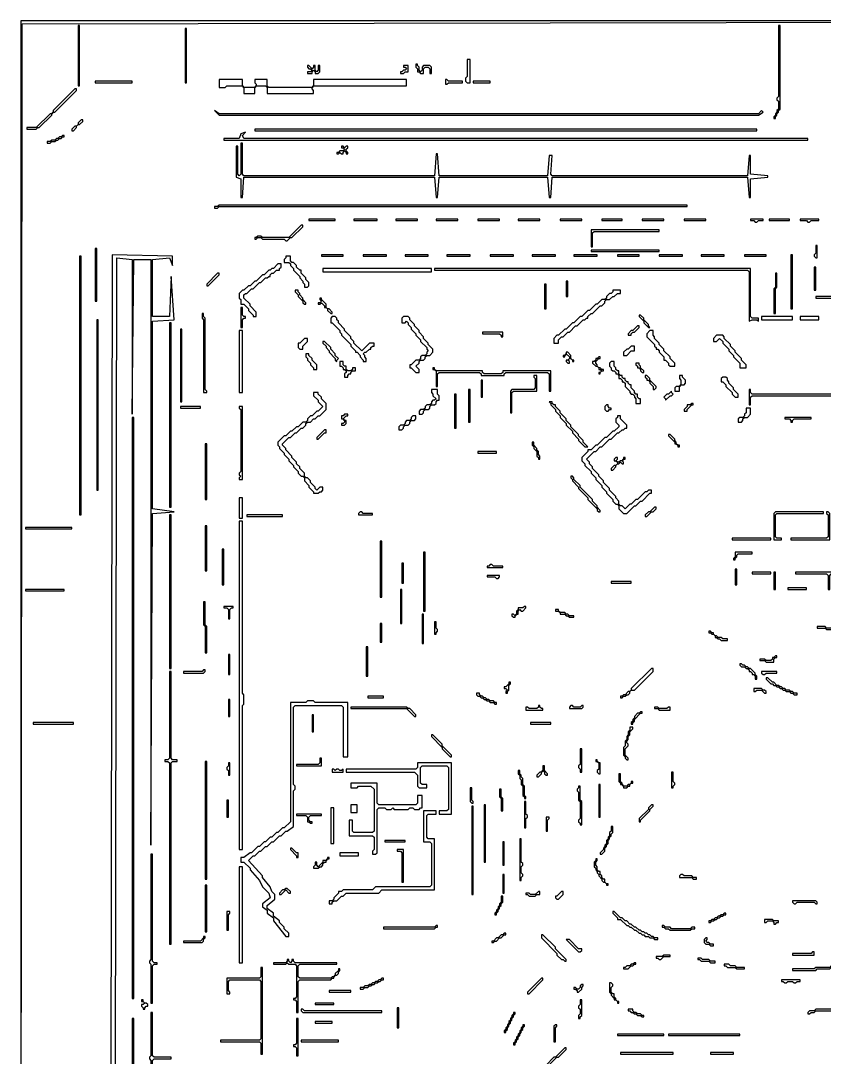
# Model space of a CAD drawing. Header units: metres. Extents: x 0 to 1023, y 1 to 1024.
# Drawn here: x 0 to 518, y 355 to 1024 of the extents above; entities that cross this region are included whole.
import ezdxf

# ---------------------------------------------------------------- set-up
doc = ezdxf.new("R2010")
doc.units = ezdxf.units.M
doc.layers.add('A-DETAIL', color=2, linetype='Continuous')
doc.layers.add('A-WALL', color=1, linetype='Continuous')

msp = doc.modelspace()

# ---------------------------------------------------------------- linework, layer by layer
at = {"layer": 'A-DETAIL'}
for points in [[(37, 1021), (37, 982), (38, 982), (38, 1021), (37, 1021)], [(106, 1019), (106, 984), (107, 984), (107, 1019), (106, 1019)], [(490, 1021), (489, 1021), (489, 975), (488, 974), (488, 973), (489, 972), (489, 967), (488, 966), (488, 965), (487, 964), (487, 963), (486, 962), (486, 961), (487, 961), (487, 962), (488, 963), (488, 964), (489, 965), (489, 966), (490, 967), (490, 1021)], [(185, 995), (185, 994), (186, 993), (187, 993), (188, 992), (187, 991), (185, 991), (185, 990), (188, 990), (188, 991), (189, 992), (190, 991), (190, 990), (192, 990), (193, 991), (193, 995), (192, 995), (192, 992), (191, 991), (190, 992), (190, 995), (189, 995), (189, 994), (188, 993), (186, 995), (185, 995)], [(250, 995), (247, 995), (247, 994), (248, 994), (249, 993), (248, 992), (247, 992), (246, 991), (245, 991), (245, 990), (247, 990), (248, 991), (250, 991), (250, 995)], [(255, 996), (255, 994), (256, 993), (256, 991), (257, 991), (258, 990), (260, 990), (260, 993), (261, 994), (263, 994), (264, 993), (264, 990), (265, 990), (265, 994), (264, 995), (260, 995), (259, 994), (259, 992), (258, 991), (257, 992), (257, 994), (256, 995), (256, 996), (255, 996)], [(48, 985), (48, 984), (72, 984), (72, 985), (48, 985)], [(274, 986), (274, 983), (275, 983), (276, 984), (285, 984), (285, 985), (276, 985), (275, 986), (274, 986)], [(292, 985), (292, 984), (303, 984), (303, 985), (292, 985)], [(36, 980), (35, 980), (21, 966), (21, 965), (20, 964), (19, 964), (10, 955), (4, 955), (4, 954), (10, 954), (11, 955), (12, 955), (20, 963), (20, 964), (21, 965), (22, 965), (36, 979), (36, 980)], [(125, 966), (128, 963), (476, 963), (479, 965), (478, 966), (476, 964), (128, 964), (125, 966)], [(40, 960), (39, 960), (37, 958), (37, 957), (36, 956), (35, 956), (33, 954), (33, 953), (34, 953), (36, 955), (36, 956), (37, 957), (38, 957), (40, 959), (40, 960)], [(28, 950), (27, 950), (26, 949), (25, 949), (24, 948), (23, 948), (22, 947), (20, 947), (19, 946), (17, 946), (17, 945), (19, 945), (20, 946), (22, 946), (23, 947), (24, 947), (25, 948), (26, 948), (27, 949), (28, 949), (28, 950)], [(131, 948), (131, 947), (508, 947), (508, 948), (144, 948), (143, 950), (145, 952), (142, 951), (141, 948), (131, 948)], [(151, 954), (151, 953), (475, 953), (475, 954), (151, 954)], [(139, 943), (139, 923), (142, 922), (142, 910), (143, 910), (144, 923), (267, 923), (268, 910), (269, 910), (270, 923), (340, 923), (341, 910), (342, 910), (343, 923), (469, 923), (470, 910), (471, 910), (471, 922), (482, 923), (482, 924), (471, 925), (471, 937), (470, 937), (469, 924), (343, 924), (342, 925), (343, 937), (341, 937), (340, 924), (270, 924), (269, 938), (268, 938), (267, 924), (144, 924), (143, 925), (143, 945), (142, 945), (142, 925), (141, 924), (140, 925), (140, 943), (139, 943)], [(204, 939), (204, 938), (205, 938), (206, 939), (207, 938), (208, 938), (208, 939), (209, 940), (210, 939), (210, 938), (211, 938), (211, 939), (210, 940), (210, 941), (211, 942), (211, 943), (210, 943), (209, 942), (208, 943), (207, 943), (207, 942), (208, 942), (209, 941), (208, 940), (206, 940), (205, 939), (204, 939)], [(125, 903), (127, 903), (128, 904), (430, 904), (430, 905), (128, 905), (127, 904), (125, 904), (125, 903)], [(182, 892), (181, 892), (173, 884), (156, 884), (155, 885), (153, 885), (152, 884), (151, 884), (151, 883), (152, 883), (153, 884), (155, 884), (156, 883), (170, 883), (171, 882), (172, 882), (174, 884), (175, 884), (182, 891), (182, 892)], [(186, 896), (186, 895), (203, 895), (203, 896), (186, 896)], [(215, 896), (215, 895), (230, 895), (230, 896), (215, 896)], [(242, 896), (242, 895), (256, 895), (256, 896), (242, 896)], [(268, 896), (268, 895), (282, 895), (282, 896), (268, 896)], [(295, 896), (295, 895), (309, 895), (309, 896), (295, 896)], [(321, 896), (321, 895), (335, 895), (335, 896), (321, 896)], [(348, 896), (348, 895), (362, 895), (362, 896), (348, 896)], [(375, 896), (375, 895), (388, 895), (388, 896), (375, 896)], [(401, 896), (401, 895), (415, 895), (415, 896), (401, 896)], [(428, 896), (428, 895), (442, 895), (442, 896), (428, 896)], [(471, 896), (471, 895), (473, 895), (474, 894), (475, 894), (476, 895), (479, 895), (479, 896), (471, 896)], [(483, 896), (483, 895), (496, 895), (496, 896), (483, 896)], [(503, 896), (503, 895), (507, 895), (508, 894), (509, 894), (510, 895), (515, 895), (515, 896), (503, 896)], [(368, 878), (369, 878), (369, 887), (370, 888), (412, 888), (412, 889), (368, 889), (368, 878)], [(48, 877), (48, 843), (49, 843), (49, 877), (48, 877)], [(513, 879), (513, 874), (512, 873), (512, 872), (513, 871), (514, 871), (514, 879), (513, 879)], [(38, 872), (38, 705), (39, 705), (39, 872), (38, 872)], [(59, 873), (58, 207), (64, 207), (61, 209), (62, 871), (72, 870), (72, 770), (73, 870), (84, 870), (84, 492), (85, 706), (99, 707), (85, 709), (85, 830), (99, 831), (97, 859), (96, 833), (85, 833), (85, 870), (96, 871), (98, 866), (98, 872), (59, 873)], [(194, 873), (194, 872), (208, 872), (208, 873), (194, 873)], [(221, 873), (221, 872), (236, 872), (236, 873), (221, 873)], [(248, 873), (248, 872), (263, 872), (263, 873), (248, 873)], [(275, 873), (275, 872), (290, 872), (290, 873), (275, 873)], [(303, 873), (303, 872), (318, 872), (318, 873), (303, 873)], [(330, 873), (330, 872), (345, 872), (345, 873), (330, 873)], [(357, 873), (357, 872), (372, 872), (372, 873), (357, 873)], [(368, 876), (368, 875), (412, 875), (412, 876), (368, 876)], [(385, 873), (385, 872), (399, 872), (399, 873), (385, 873)], [(412, 873), (412, 872), (427, 872), (427, 873), (412, 873)], [(439, 873), (439, 872), (454, 872), (454, 873), (439, 873)], [(467, 873), (467, 872), (481, 872), (481, 873), (467, 873)], [(497, 873), (497, 838), (498, 838), (498, 873), (497, 873)], [(529, 875), (528, 875), (528, 874), (527, 873), (527, 847), (526, 846), (513, 846), (513, 845), (526, 845), (527, 844), (527, 839), (528, 839), (528, 871), (529, 872), (529, 875)], [(267, 864), (267, 863), (469, 863), (470, 862), (470, 830), (472, 831), (475, 831), (476, 830), (476, 832), (472, 832), (471, 833), (471, 864), (267, 864)], [(512, 865), (512, 850), (513, 850), (513, 865), (512, 865)], [(128, 861), (127, 861), (120, 854), (120, 853), (121, 853), (128, 860), (128, 861)], [(488, 861), (487, 861), (487, 852), (486, 851), (486, 835), (487, 835), (487, 851), (488, 852), (488, 861)], [(177, 850), (177, 849), (179, 847), (179, 846), (182, 843), (182, 842), (183, 841), (184, 841), (184, 842), (182, 844), (182, 845), (180, 847), (180, 848), (179, 849), (179, 850), (177, 850)], [(338, 854), (338, 838), (339, 838), (339, 854), (338, 854)], [(352, 856), (352, 846), (353, 846), (353, 856), (352, 856)], [(193, 845), (193, 844), (194, 843), (193, 842), (192, 842), (192, 841), (193, 841), (194, 842), (196, 840), (196, 839), (197, 839), (198, 838), (198, 837), (200, 835), (201, 835), (201, 836), (199, 838), (198, 838), (197, 839), (197, 841), (194, 844), (194, 845), (193, 845)], [(142, 839), (142, 826), (143, 826), (143, 831), (144, 832), (145, 832), (145, 833), (144, 833), (143, 834), (143, 839), (142, 839)], [(49, 831), (49, 721), (50, 721), (50, 831), (49, 831)], [(117, 835), (117, 832), (118, 831), (118, 784), (120, 784), (120, 785), (119, 786), (119, 832), (118, 833), (118, 835), (117, 835)], [(399, 834), (399, 833), (402, 830), (402, 829), (405, 826), (406, 826), (405, 827), (405, 828), (402, 831), (402, 832), (400, 834), (399, 834)], [(96, 829), (96, 710), (97, 710), (97, 829), (96, 829)], [(103, 825), (103, 778), (104, 778), (104, 825), (103, 825)], [(298, 823), (298, 822), (309, 822), (310, 821), (310, 820), (311, 820), (311, 823), (298, 823)], [(399, 827), (398, 827), (395, 824), (394, 824), (392, 822), (392, 821), (394, 821), (394, 822), (395, 823), (396, 823), (399, 826), (399, 827)], [(195, 817), (195, 816), (197, 814), (197, 813), (199, 811), (199, 810), (203, 806), (203, 805), (204, 804), (204, 805), (205, 806), (203, 808), (203, 809), (200, 812), (200, 813), (196, 817), (195, 817)], [(350, 808), (350, 807), (351, 807), (351, 808), (352, 809), (354, 807), (354, 806), (353, 805), (352, 805), (352, 804), (353, 803), (354, 803), (354, 804), (353, 805), (354, 806), (355, 806), (356, 805), (356, 804), (357, 804), (357, 805), (356, 805), (355, 806), (355, 808), (353, 810), (352, 810), (352, 809), (351, 808), (350, 808)], [(373, 807), (372, 806), (371, 806), (371, 805), (370, 804), (369, 804), (369, 803), (371, 801), (372, 801), (373, 800), (373, 799), (374, 799), (375, 798), (374, 797), (373, 797), (373, 796), (374, 796), (374, 797), (375, 798), (376, 798), (376, 799), (375, 799), (374, 800), (373, 800), (372, 801), (372, 802), (371, 803), (371, 804), (373, 806), (374, 806), (374, 807), (373, 807)], [(397, 803), (397, 802), (398, 801), (398, 800), (399, 800), (400, 799), (400, 798), (401, 797), (402, 797), (402, 798), (400, 800), (400, 801), (399, 802), (399, 803), (397, 803)], [(266, 800), (266, 799), (267, 799), (268, 798), (268, 788), (269, 788), (269, 796), (270, 797), (296, 797), (297, 796), (297, 795), (312, 795), (312, 796), (313, 797), (340, 797), (341, 796), (341, 785), (342, 785), (342, 798), (311, 798), (311, 797), (310, 796), (299, 796), (298, 797), (298, 798), (268, 798), (267, 799), (267, 800), (266, 800)], [(297, 792), (297, 781), (298, 781), (298, 792), (297, 792)], [(333, 795), (331, 795), (331, 794), (332, 793), (332, 787), (331, 786), (317, 786), (316, 785), (316, 771), (317, 771), (317, 784), (318, 785), (333, 785), (333, 795)], [(403, 795), (403, 794), (404, 793), (404, 792), (405, 792), (406, 791), (406, 790), (408, 788), (408, 786), (409, 786), (410, 787), (410, 788), (406, 792), (406, 793), (404, 795), (403, 795)], [(280, 783), (280, 761), (281, 761), (281, 783), (280, 783)], [(289, 786), (289, 765), (290, 765), (290, 786), (289, 786)], [(420, 785), (418, 783), (417, 783), (415, 781), (416, 780), (416, 779), (419, 782), (420, 782), (421, 783), (420, 784), (420, 785)], [(470, 786), (470, 776), (471, 776), (471, 781), (472, 782), (554, 782), (555, 781), (555, 774), (556, 774), (556, 783), (472, 783), (471, 784), (471, 786), (470, 786)], [(341, 778), (342, 777), (342, 776), (345, 773), (345, 772), (348, 769), (348, 768), (352, 764), (352, 763), (356, 759), (356, 758), (360, 754), (360, 753), (364, 749), (366, 749), (363, 752), (363, 753), (360, 756), (360, 757), (355, 762), (355, 763), (352, 766), (352, 767), (348, 771), (348, 772), (345, 775), (345, 776), (344, 776), (343, 777), (343, 778), (341, 778)], [(434, 777), (433, 777), (432, 776), (430, 776), (430, 775), (428, 773), (428, 772), (430, 772), (430, 773), (433, 776), (434, 776), (434, 777)], [(103, 775), (103, 774), (116, 774), (116, 775), (103, 775)], [(141, 775), (141, 774), (142, 773), (142, 733), (141, 732), (141, 731), (142, 730), (141, 729), (141, 728), (143, 728), (143, 775), (141, 775)], [(211, 770), (209, 770), (208, 769), (207, 769), (207, 767), (208, 767), (209, 766), (209, 765), (208, 764), (207, 764), (207, 763), (209, 763), (210, 764), (210, 766), (209, 766), (208, 767), (210, 769), (211, 769), (211, 770)], [(377, 775), (377, 773), (378, 772), (379, 772), (380, 773), (381, 773), (381, 774), (380, 774), (379, 775), (379, 776), (378, 776), (377, 775)], [(72, 768), (72, 393), (73, 393), (73, 768), (72, 768)], [(493, 768), (493, 767), (496, 767), (497, 766), (497, 765), (498, 765), (498, 766), (499, 767), (510, 767), (510, 768), (493, 768)], [(197, 760), (196, 760), (191, 755), (191, 754), (192, 754), (196, 758), (197, 758), (197, 760)], [(418, 757), (418, 756), (422, 752), (422, 751), (423, 751), (424, 750), (424, 749), (425, 749), (425, 750), (424, 750), (423, 751), (423, 752), (422, 753), (422, 754), (419, 757), (418, 757)], [(119, 751), (119, 715), (120, 715), (120, 751), (119, 751)], [(330, 752), (330, 750), (331, 749), (331, 748), (333, 746), (333, 743), (334, 742), (334, 741), (335, 741), (335, 743), (334, 744), (334, 746), (333, 747), (333, 748), (331, 750), (331, 752), (330, 752)], [(295, 746), (295, 745), (307, 745), (307, 746), (295, 746)], [(390, 742), (389, 742), (389, 741), (388, 740), (387, 740), (386, 739), (385, 739), (384, 740), (385, 741), (385, 742), (384, 742), (383, 741), (383, 740), (384, 740), (385, 739), (385, 738), (384, 737), (383, 737), (381, 735), (381, 734), (382, 734), (384, 736), (384, 737), (385, 738), (386, 738), (387, 739), (388, 738), (389, 738), (389, 739), (388, 740), (389, 741), (390, 741), (390, 742)], [(355, 730), (355, 729), (356, 728), (356, 727), (360, 723), (360, 722), (366, 716), (366, 715), (372, 709), (372, 708), (373, 707), (374, 707), (374, 708), (372, 710), (372, 711), (369, 714), (369, 715), (361, 723), (361, 724), (357, 728), (357, 729), (356, 730), (355, 730)], [(410, 710), (409, 710), (406, 707), (405, 707), (403, 705), (403, 704), (404, 704), (407, 707), (408, 707), (410, 709), (410, 710)], [(96, 705), (96, 606), (97, 606), (97, 705), (96, 705)], [(146, 705), (146, 704), (169, 704), (169, 705), (146, 705)], [(218, 706), (218, 705), (227, 705), (227, 706), (221, 706), (220, 707), (219, 707), (218, 706)], [(486, 689), (491, 689), (491, 690), (488, 690), (487, 691), (487, 705), (488, 706), (518, 706), (518, 707), (487, 707), (486, 706), (486, 689)], [(522, 706), (521, 707), (520, 707), (520, 706), (521, 705), (521, 691), (520, 690), (497, 690), (497, 689), (522, 689), (522, 706)], [(3, 697), (3, 696), (33, 696), (33, 697), (3, 697)], [(119, 698), (119, 669), (120, 669), (120, 698), (119, 698)], [(459, 690), (459, 689), (484, 689), (484, 690), (459, 690)], [(130, 683), (130, 660), (131, 660), (131, 683), (130, 683)], [(232, 688), (232, 652), (233, 652), (233, 688), (232, 688)], [(260, 681), (260, 643), (261, 643), (261, 681), (260, 681)], [(460, 676), (461, 676), (461, 677), (462, 678), (462, 679), (463, 680), (472, 680), (472, 681), (461, 681), (461, 678), (460, 677), (460, 676)], [(246, 674), (246, 661), (247, 661), (247, 674), (246, 674)], [(301, 672), (301, 671), (311, 671), (311, 672), (305, 672), (304, 673), (303, 673), (302, 672), (301, 672)], [(461, 670), (461, 660), (462, 660), (462, 670), (461, 670)], [(301, 666), (301, 665), (306, 665), (307, 664), (308, 664), (309, 665), (309, 666), (301, 666)], [(472, 668), (472, 667), (484, 667), (484, 668), (472, 668)], [(486, 668), (486, 657), (487, 657), (487, 668), (486, 668)], [(500, 668), (500, 667), (520, 667), (521, 666), (521, 657), (522, 657), (522, 666), (523, 667), (535, 667), (536, 666), (536, 657), (537, 657), (537, 668), (500, 668)], [(3, 657), (3, 656), (28, 656), (28, 657), (3, 657)], [(245, 657), (245, 635), (246, 635), (246, 657), (245, 657)], [(381, 662), (381, 661), (394, 661), (394, 662), (381, 662)], [(495, 658), (495, 657), (507, 657), (507, 658), (495, 658)], [(118, 649), (118, 634), (119, 633), (119, 616), (120, 616), (120, 633), (119, 634), (119, 649), (118, 649)], [(131, 646), (131, 645), (133, 645), (134, 644), (134, 638), (135, 638), (135, 644), (136, 645), (137, 645), (137, 646), (131, 646)], [(326, 646), (325, 646), (324, 645), (321, 645), (321, 644), (320, 643), (320, 641), (319, 640), (318, 641), (317, 641), (317, 640), (318, 639), (319, 639), (319, 640), (320, 641), (321, 641), (321, 643), (322, 644), (323, 643), (324, 643), (326, 645), (326, 646)], [(345, 644), (345, 643), (347, 643), (348, 642), (348, 641), (351, 641), (352, 640), (353, 640), (354, 639), (357, 639), (357, 640), (354, 640), (353, 641), (352, 641), (351, 642), (348, 642), (347, 643), (347, 644), (345, 644)], [(259, 641), (259, 622), (260, 622), (260, 641), (259, 641)], [(267, 636), (267, 628), (268, 628), (268, 629), (269, 630), (269, 631), (268, 632), (268, 636), (267, 636)], [(232, 635), (232, 623), (233, 623), (233, 635), (232, 635)], [(444, 630), (444, 629), (445, 629), (446, 628), (447, 628), (448, 627), (448, 626), (449, 626), (450, 625), (451, 625), (452, 624), (456, 624), (456, 625), (453, 625), (452, 626), (450, 626), (449, 627), (448, 627), (447, 628), (447, 629), (446, 629), (445, 630), (444, 630)], [(514, 633), (514, 632), (519, 632), (520, 631), (525, 631), (525, 632), (520, 632), (519, 633), (514, 633)], [(223, 620), (223, 601), (224, 601), (224, 620), (223, 620)], [(134, 615), (134, 602), (135, 602), (135, 615), (134, 615)], [(464, 609), (464, 608), (465, 607), (467, 607), (468, 606), (469, 606), (470, 605), (470, 604), (471, 604), (472, 603), (472, 602), (473, 602), (474, 601), (474, 599), (475, 599), (475, 601), (474, 602), (474, 603), (471, 606), (470, 606), (469, 607), (468, 607), (467, 608), (466, 608), (465, 609), (464, 609)], [(488, 614), (487, 614), (486, 613), (485, 613), (485, 612), (484, 611), (481, 611), (480, 612), (477, 612), (477, 611), (480, 611), (481, 610), (486, 610), (486, 612), (487, 613), (488, 613), (488, 614)], [(96, 604), (96, 548), (95, 547), (93, 547), (93, 546), (95, 546), (96, 545), (96, 428), (97, 428), (97, 545), (98, 546), (101, 546), (101, 547), (98, 547), (97, 548), (97, 604), (96, 604)], [(119, 605), (118, 605), (117, 604), (105, 604), (105, 603), (118, 603), (119, 604), (119, 605)], [(408, 606), (407, 606), (394, 593), (394, 592), (393, 591), (392, 591), (390, 589), (389, 589), (388, 588), (387, 588), (387, 587), (388, 587), (389, 588), (390, 588), (391, 589), (392, 589), (393, 590), (393, 591), (394, 592), (396, 592), (408, 604), (408, 606)], [(478, 604), (478, 603), (479, 602), (480, 602), (481, 603), (488, 603), (488, 604), (478, 604)], [(316, 597), (315, 597), (315, 596), (313, 594), (312, 594), (312, 593), (313, 593), (314, 592), (313, 591), (313, 590), (314, 590), (314, 591), (315, 592), (315, 595), (316, 596), (316, 597)], [(481, 600), (481, 599), (484, 596), (485, 596), (486, 595), (487, 595), (488, 594), (489, 594), (490, 593), (491, 593), (492, 592), (493, 592), (494, 591), (496, 591), (497, 590), (498, 590), (499, 589), (501, 589), (501, 590), (499, 590), (498, 591), (497, 591), (496, 592), (494, 592), (493, 593), (492, 593), (491, 594), (490, 594), (489, 595), (488, 595), (486, 597), (485, 597), (482, 600), (481, 600)], [(294, 590), (294, 589), (295, 588), (296, 588), (297, 587), (298, 587), (299, 586), (300, 586), (301, 585), (302, 585), (303, 584), (305, 584), (306, 583), (307, 583), (307, 584), (306, 584), (305, 585), (303, 585), (302, 586), (301, 586), (300, 587), (299, 587), (298, 588), (297, 588), (296, 589), (296, 590), (294, 590)], [(473, 593), (473, 591), (474, 591), (475, 592), (478, 592), (480, 590), (481, 590), (481, 591), (480, 592), (479, 592), (478, 593), (473, 593)], [(134, 586), (134, 575), (135, 575), (135, 586), (134, 586)], [(224, 588), (224, 587), (234, 587), (234, 588), (224, 588)], [(188, 576), (188, 565), (189, 565), (189, 576), (188, 576)], [(213, 581), (213, 580), (249, 580), (254, 575), (255, 575), (255, 576), (251, 580), (250, 580), (249, 581), (213, 581)], [(337, 580), (336, 580), (335, 581), (335, 582), (334, 582), (334, 581), (333, 580), (328, 580), (327, 581), (326, 581), (326, 579), (337, 579), (337, 580)], [(354, 580), (362, 580), (363, 581), (363, 582), (362, 582), (361, 581), (357, 581), (356, 582), (355, 582), (354, 581), (354, 580)], [(401, 578), (400, 578), (399, 577), (398, 577), (396, 575), (396, 574), (395, 573), (395, 572), (394, 571), (394, 570), (395, 570), (395, 571), (396, 572), (396, 573), (400, 577), (401, 577), (401, 578)], [(409, 581), (409, 580), (411, 580), (412, 579), (419, 579), (419, 581), (418, 581), (417, 580), (412, 580), (411, 581), (409, 581)], [(8, 571), (8, 570), (34, 570), (34, 571), (8, 571)], [(329, 571), (329, 570), (342, 570), (342, 571), (329, 571)], [(265, 563), (265, 562), (272, 555), (272, 554), (277, 549), (278, 549), (278, 550), (272, 556), (272, 557), (266, 563), (265, 563)], [(395, 568), (393, 568), (393, 566), (392, 565), (392, 563), (391, 562), (391, 560), (390, 559), (390, 556), (389, 555), (389, 550), (390, 549), (390, 548), (391, 547), (392, 547), (392, 548), (390, 550), (390, 554), (392, 556), (392, 557), (391, 558), (391, 559), (392, 560), (392, 562), (393, 563), (393, 565), (395, 567), (395, 568)], [(361, 554), (361, 544), (360, 543), (360, 542), (361, 541), (361, 539), (362, 539), (362, 554), (361, 554)], [(119, 546), (119, 470), (120, 470), (120, 546), (119, 546)], [(134, 545), (134, 543), (133, 542), (133, 541), (134, 540), (134, 537), (135, 537), (135, 545), (134, 545)], [(194, 548), (193, 548), (193, 545), (192, 544), (178, 544), (178, 543), (194, 543), (194, 548)], [(338, 543), (337, 543), (337, 540), (336, 539), (335, 539), (333, 537), (333, 536), (334, 536), (336, 538), (336, 539), (337, 540), (338, 539), (338, 538), (339, 537), (340, 537), (340, 538), (338, 540), (338, 543)], [(371, 547), (371, 546), (372, 546), (373, 545), (373, 541), (372, 540), (372, 539), (373, 538), (374, 538), (374, 545), (373, 545), (372, 546), (372, 547), (371, 547)], [(201, 541), (201, 539), (208, 539), (208, 541), (207, 540), (206, 540), (205, 541), (204, 541), (203, 540), (202, 541), (201, 541)], [(321, 540), (321, 538), (322, 537), (322, 535), (323, 534), (323, 531), (324, 530), (324, 524), (325, 523), (325, 522), (326, 522), (326, 523), (325, 524), (325, 530), (324, 531), (324, 535), (323, 536), (323, 537), (322, 538), (322, 540), (321, 540)], [(386, 538), (386, 533), (387, 532), (387, 531), (388, 531), (389, 530), (389, 529), (391, 529), (392, 530), (393, 530), (393, 531), (394, 532), (395, 532), (395, 533), (394, 533), (394, 532), (393, 531), (392, 531), (391, 530), (389, 530), (388, 531), (388, 532), (387, 533), (387, 538), (386, 538)], [(420, 539), (420, 529), (421, 529), (421, 530), (422, 531), (422, 532), (421, 533), (421, 539), (420, 539)], [(290, 529), (290, 520), (291, 519), (292, 519), (292, 520), (291, 521), (291, 529), (290, 529)], [(360, 530), (360, 529), (359, 528), (359, 527), (360, 526), (360, 521), (361, 520), (361, 509), (360, 508), (360, 507), (361, 506), (361, 505), (362, 505), (362, 520), (361, 521), (361, 530), (360, 530)], [(373, 531), (373, 510), (374, 510), (374, 531), (373, 531)], [(309, 528), (309, 523), (310, 522), (310, 514), (311, 514), (311, 522), (310, 523), (310, 528), (309, 528)], [(133, 521), (133, 510), (134, 510), (134, 521), (133, 521)], [(291, 517), (291, 460), (292, 460), (292, 517), (291, 517)], [(299, 518), (299, 481), (300, 481), (300, 518), (299, 518)], [(325, 520), (325, 503), (326, 503), (326, 509), (327, 510), (327, 511), (326, 512), (326, 520), (325, 520)], [(408, 518), (407, 518), (405, 516), (405, 515), (399, 509), (399, 507), (400, 507), (400, 508), (406, 514), (406, 515), (408, 517), (408, 518)], [(178, 512), (178, 511), (184, 511), (185, 510), (185, 507), (186, 507), (187, 506), (188, 506), (188, 507), (187, 507), (186, 508), (186, 510), (187, 511), (194, 511), (194, 512), (178, 512)], [(341, 510), (339, 510), (339, 501), (340, 501), (340, 508), (341, 509), (341, 510)], [(382, 504), (381, 504), (381, 501), (380, 500), (380, 498), (379, 497), (379, 496), (378, 495), (378, 493), (377, 492), (377, 491), (376, 490), (376, 489), (374, 487), (374, 486), (375, 486), (377, 488), (377, 490), (378, 491), (378, 492), (379, 493), (379, 495), (380, 496), (380, 497), (381, 498), (381, 499), (382, 500), (382, 504)], [(322, 496), (322, 469), (323, 469), (323, 471), (324, 472), (324, 473), (323, 474), (323, 478), (324, 479), (324, 480), (323, 481), (323, 496), (322, 496)], [(174, 490), (174, 489), (178, 485), (178, 484), (179, 484), (179, 487), (178, 487), (175, 490), (174, 490)], [(235, 495), (235, 494), (248, 494), (248, 495), (235, 495)], [(243, 489), (243, 488), (245, 488), (246, 487), (246, 468), (247, 468), (247, 489), (243, 489)], [(311, 494), (311, 479), (312, 479), (312, 494), (311, 494)], [(84, 486), (84, 418), (83, 417), (83, 416), (84, 415), (84, 390), (85, 390), (85, 414), (86, 415), (88, 415), (88, 416), (86, 416), (85, 417), (85, 486), (84, 486)], [(199, 484), (198, 484), (198, 483), (197, 482), (195, 482), (195, 481), (192, 478), (191, 479), (191, 481), (190, 481), (190, 479), (189, 478), (189, 477), (192, 477), (193, 478), (194, 478), (195, 479), (195, 480), (196, 481), (197, 481), (197, 482), (198, 483), (199, 483), (199, 484)], [(371, 483), (371, 482), (370, 481), (370, 478), (371, 477), (371, 476), (372, 475), (372, 474), (373, 473), (373, 472), (375, 470), (375, 469), (376, 468), (377, 468), (378, 467), (378, 466), (379, 466), (379, 467), (378, 467), (377, 468), (377, 470), (376, 470), (375, 471), (375, 472), (374, 473), (374, 475), (373, 475), (372, 476), (372, 478), (371, 479), (371, 481), (372, 482), (372, 483), (371, 483)], [(311, 473), (311, 461), (312, 461), (312, 473), (311, 473)], [(425, 472), (425, 471), (433, 471), (434, 470), (436, 470), (436, 471), (434, 471), (433, 472), (428, 472), (427, 473), (426, 473), (425, 472)], [(119, 466), (119, 436), (120, 436), (120, 466), (119, 466)], [(174, 462), (172, 464), (171, 464), (170, 463), (169, 463), (167, 461), (167, 460), (168, 460), (171, 463), (173, 461), (174, 461), (174, 462)], [(335, 462), (334, 462), (332, 460), (329, 460), (328, 461), (326, 461), (326, 460), (327, 460), (328, 459), (332, 459), (333, 460), (335, 460), (335, 462)], [(350, 462), (349, 462), (346, 459), (345, 459), (345, 458), (346, 457), (347, 457), (350, 460), (350, 462)], [(311, 459), (310, 459), (310, 455), (309, 454), (309, 453), (308, 452), (308, 451), (307, 450), (307, 449), (306, 448), (306, 447), (307, 447), (307, 448), (308, 449), (308, 450), (309, 451), (309, 452), (310, 453), (310, 454), (311, 455), (311, 459)], [(498, 456), (498, 455), (499, 454), (500, 454), (501, 455), (512, 455), (513, 454), (514, 454), (514, 455), (513, 456), (498, 456)], [(135, 449), (133, 449), (133, 437), (134, 437), (134, 447), (135, 448), (135, 449)], [(382, 449), (382, 448), (385, 445), (385, 444), (387, 444), (391, 440), (392, 440), (393, 439), (394, 439), (396, 437), (397, 437), (399, 435), (400, 435), (401, 434), (402, 434), (403, 433), (405, 433), (406, 432), (408, 432), (409, 431), (411, 431), (411, 432), (409, 432), (408, 433), (407, 433), (406, 434), (405, 434), (404, 435), (403, 435), (402, 436), (401, 436), (400, 437), (399, 437), (397, 439), (396, 439), (394, 441), (393, 441), (391, 443), (390, 443), (388, 445), (387, 445), (383, 449), (382, 449)], [(455, 448), (454, 448), (453, 447), (452, 447), (451, 446), (450, 446), (449, 445), (448, 445), (447, 444), (446, 444), (445, 443), (444, 443), (444, 442), (445, 442), (446, 443), (447, 443), (448, 444), (449, 444), (450, 445), (451, 445), (452, 446), (453, 446), (454, 447), (455, 447), (455, 448)], [(480, 444), (480, 442), (481, 442), (482, 443), (485, 443), (486, 442), (486, 441), (487, 441), (488, 442), (489, 442), (489, 443), (486, 443), (485, 444), (480, 444)], [(269, 440), (268, 440), (267, 439), (234, 439), (234, 438), (267, 438), (268, 439), (269, 439), (269, 440)], [(313, 435), (312, 435), (311, 434), (310, 434), (308, 432), (307, 432), (305, 430), (304, 430), (304, 429), (305, 429), (306, 430), (307, 430), (309, 432), (310, 432), (312, 434), (313, 434), (313, 435)], [(414, 440), (414, 439), (415, 439), (416, 438), (418, 438), (419, 437), (432, 437), (433, 438), (435, 438), (435, 439), (433, 439), (432, 438), (420, 438), (419, 439), (416, 439), (415, 440), (414, 440)], [(119, 433), (118, 433), (118, 432), (116, 430), (105, 430), (105, 429), (117, 429), (118, 430), (118, 431), (119, 432), (119, 433)], [(336, 434), (336, 432), (346, 422), (346, 421), (349, 418), (350, 418), (351, 417), (352, 417), (352, 418), (345, 425), (345, 426), (337, 434), (336, 434)], [(352, 431), (360, 423), (361, 423), (362, 424), (362, 425), (360, 425), (354, 431), (352, 431)], [(441, 431), (441, 429), (442, 428), (444, 428), (445, 427), (447, 427), (447, 428), (445, 428), (444, 429), (443, 429), (442, 430), (443, 431), (443, 432), (442, 432), (441, 431)], [(512, 423), (511, 423), (510, 422), (498, 422), (498, 421), (512, 421), (512, 423)], [(204, 416), (177, 416), (176, 417), (176, 418), (175, 418), (175, 417), (174, 416), (173, 417), (173, 418), (172, 418), (172, 417), (171, 416), (163, 416), (163, 415), (171, 415), (172, 416), (173, 415), (177, 415), (178, 414), (178, 394), (177, 393), (176, 393), (176, 392), (177, 392), (178, 391), (178, 384), (179, 384), (179, 404), (180, 405), (200, 405), (201, 406), (202, 406), (202, 407), (203, 408), (204, 408), (205, 409), (205, 410), (206, 411), (206, 412), (205, 412), (205, 411), (203, 409), (203, 408), (202, 407), (201, 407), (200, 406), (180, 406), (179, 407), (179, 414), (180, 415), (204, 415), (204, 416)], [(397, 416), (396, 416), (395, 415), (394, 415), (393, 414), (391, 414), (390, 413), (389, 413), (389, 412), (392, 412), (394, 414), (395, 414), (396, 415), (397, 415), (397, 416)], [(419, 421), (415, 421), (414, 420), (410, 420), (410, 419), (411, 419), (412, 418), (413, 418), (415, 420), (419, 420), (419, 421)], [(437, 419), (437, 418), (438, 418), (439, 417), (444, 417), (445, 416), (448, 416), (448, 417), (445, 417), (444, 418), (440, 418), (439, 419), (437, 419)], [(454, 415), (454, 414), (455, 414), (456, 413), (461, 413), (462, 412), (467, 412), (467, 413), (462, 413), (461, 414), (458, 414), (457, 415), (454, 415)], [(533, 415), (531, 415), (530, 414), (523, 414), (522, 413), (513, 413), (512, 412), (498, 412), (498, 411), (513, 411), (514, 412), (522, 412), (523, 413), (530, 413), (531, 414), (533, 414), (533, 415)], [(155, 413), (155, 407), (154, 406), (133, 406), (133, 396), (135, 396), (135, 397), (134, 398), (134, 404), (135, 405), (154, 405), (155, 404), (155, 367), (154, 366), (129, 366), (129, 365), (154, 365), (155, 364), (155, 357), (156, 357), (156, 413), (155, 413)], [(234, 406), (233, 406), (232, 405), (231, 405), (230, 404), (229, 404), (228, 403), (227, 403), (226, 402), (225, 402), (224, 401), (222, 401), (221, 400), (219, 400), (219, 399), (221, 399), (222, 400), (224, 400), (225, 401), (226, 401), (227, 402), (228, 402), (229, 403), (230, 403), (231, 404), (232, 404), (233, 405), (234, 405), (234, 406)], [(337, 406), (336, 406), (327, 397), (327, 396), (328, 396), (337, 405), (337, 406)], [(363, 402), (362, 402), (361, 401), (361, 400), (360, 399), (359, 399), (358, 400), (357, 400), (357, 399), (358, 399), (359, 398), (359, 397), (360, 397), (362, 399), (362, 400), (363, 401), (363, 402)], [(380, 403), (380, 397), (381, 396), (381, 395), (383, 393), (383, 392), (384, 392), (385, 391), (385, 390), (386, 390), (386, 391), (385, 391), (384, 392), (384, 393), (383, 394), (383, 396), (382, 396), (381, 397), (381, 400), (382, 401), (382, 402), (381, 403), (380, 403)], [(491, 405), (491, 404), (492, 404), (493, 403), (494, 403), (495, 404), (498, 404), (499, 403), (500, 403), (501, 404), (503, 404), (503, 405), (491, 405)], [(199, 398), (199, 397), (213, 397), (213, 398), (199, 398)], [(78, 392), (78, 391), (79, 391), (80, 390), (79, 389), (78, 389), (78, 388), (79, 387), (79, 386), (80, 386), (80, 387), (81, 388), (82, 388), (82, 389), (81, 390), (80, 390), (79, 391), (79, 392), (78, 392)], [(190, 390), (190, 389), (202, 389), (202, 390), (190, 390)], [(362, 392), (361, 392), (361, 389), (360, 388), (360, 387), (361, 386), (361, 383), (360, 382), (360, 380), (361, 380), (361, 381), (362, 382), (362, 392)], [(84, 384), (84, 356), (83, 355), (83, 354), (84, 353), (84, 301), (85, 301), (85, 353), (86, 354), (97, 354), (97, 355), (86, 355), (85, 356), (85, 384), (84, 384)], [(181, 386), (181, 385), (182, 384), (233, 384), (233, 385), (183, 385), (182, 386), (181, 386)], [(243, 387), (243, 374), (244, 374), (244, 387), (243, 387)], [(319, 384), (318, 384), (318, 383), (317, 382), (317, 381), (316, 380), (316, 379), (315, 378), (315, 377), (314, 376), (314, 375), (313, 374), (313, 373), (312, 372), (312, 371), (313, 371), (313, 372), (314, 373), (314, 374), (315, 375), (315, 376), (316, 377), (316, 378), (317, 379), (317, 380), (318, 381), (318, 382), (319, 383), (319, 384)], [(392, 386), (392, 385), (393, 385), (394, 384), (395, 384), (396, 383), (397, 383), (398, 382), (400, 382), (401, 381), (402, 381), (402, 382), (401, 382), (400, 383), (398, 383), (397, 384), (396, 384), (395, 385), (395, 386), (392, 386)], [(537, 386), (513, 386), (512, 385), (509, 385), (508, 384)], [(508, 384), (508, 383), (509, 383), (510, 384), (512, 384), (513, 385), (545, 385)], [(72, 380), (72, 296), (73, 296), (73, 380), (72, 380)], [(178, 380), (178, 364), (177, 363), (176, 363), (176, 362), (177, 362), (178, 361), (178, 356), (179, 356), (179, 380), (178, 380)], [(190, 378), (190, 377), (201, 377), (201, 378), (190, 378)], [(325, 376), (324, 376), (324, 375), (323, 374), (323, 373), (322, 372), (322, 371), (321, 370), (321, 369), (320, 368), (320, 367), (319, 366), (319, 365), (318, 364), (318, 363), (319, 363), (319, 364), (320, 365), (320, 366), (321, 367), (321, 368), (322, 369), (322, 370), (323, 371), (323, 372), (324, 373), (324, 374), (325, 375), (325, 376)], [(346, 376), (345, 376), (344, 375), (344, 365), (345, 365), (345, 374), (346, 375), (346, 376)], [(385, 370), (385, 369), (415, 369), (415, 370), (385, 370)], [(418, 370), (418, 369), (464, 369), (464, 370), (418, 370)], [(181, 366), (181, 365), (205, 365), (205, 366), (181, 366)], [(352, 361), (351, 361), (345, 355), (344, 355), (339, 350), (339, 349), (340, 349), (346, 355), (347, 355), (352, 360), (352, 361)], [(387, 358), (387, 357), (421, 357), (421, 358), (387, 358)], [(445, 358), (445, 357), (460, 357), (460, 358), (445, 358)]]:
    msp.add_lwpolyline(points, dxfattribs=at)
at = {"layer": 'A-WALL'}
for points in [[(1023, 1024), (0, 1024), (0, 1), (1, 1022), (1023, 1024)], [(288, 999), (288, 988), (287, 987), (287, 985), (288, 984), (290, 984), (290, 999), (288, 999)], [(128, 986), (128, 981), (132, 981), (133, 982), (143, 982), (144, 981), (144, 977), (151, 977), (151, 981), (152, 982), (158, 982), (159, 981), (159, 977), (189, 977), (189, 979), (188, 980), (188, 981), (189, 982), (249, 982), (249, 986), (189, 986), (189, 982), (188, 981), (160, 981), (159, 982), (159, 986), (151, 986), (151, 984), (152, 983), (152, 982), (151, 981), (144, 981), (143, 982), (143, 986), (128, 986)], [(171, 872), (171, 871), (170, 870), (170, 868), (173, 868), (174, 867), (174, 866), (176, 864), (176, 863), (180, 859), (180, 858), (182, 856), (182, 855), (183, 854), (183, 852), (185, 852), (186, 853), (186, 855), (184, 857), (184, 858), (181, 861), (181, 863), (180, 863), (178, 865), (178, 866), (176, 868), (175, 868), (174, 869), (174, 872), (171, 872)], [(168, 867), (166, 867), (163, 864), (162, 864), (161, 863), (160, 863), (157, 860), (156, 860), (152, 856), (151, 856), (148, 853), (147, 853), (144, 850), (143, 850), (141, 848), (141, 845), (142, 844), (142, 841), (144, 841), (147, 838), (147, 837), (150, 834), (150, 833), (152, 833), (152, 836), (148, 840), (148, 841), (144, 845), (144, 847), (145, 848), (146, 848), (149, 851), (150, 851), (154, 855), (155, 855), (158, 858), (159, 858), (160, 859), (161, 859), (161, 860), (162, 861), (163, 861), (165, 863), (167, 863), (167, 864), (168, 865), (168, 867)], [(195, 864), (195, 862), (265, 862), (265, 864), (195, 864)], [(387, 850), (382, 850), (382, 849), (381, 848), (380, 848), (378, 846), (378, 845), (377, 844), (375, 844), (372, 841), (371, 841), (367, 837), (366, 837), (362, 833), (361, 833), (357, 829), (356, 829), (352, 825), (351, 825), (347, 821), (346, 821), (344, 819), (344, 816), (347, 816), (347, 818), (349, 820), (350, 820), (353, 823), (354, 823), (358, 827), (359, 827), (363, 831), (364, 831), (365, 832), (366, 832), (366, 833), (368, 835), (369, 835), (374, 840), (375, 840), (377, 842), (377, 843), (378, 844), (380, 844), (382, 846), (383, 846), (385, 848), (387, 848), (387, 850)], [(201, 833), (200, 832), (200, 829), (201, 829), (206, 824), (206, 823), (207, 822), (207, 821), (213, 815), (213, 814), (216, 811), (216, 810), (217, 810), (219, 808), (219, 807), (221, 805), (221, 804), (223, 804), (223, 806), (222, 807), (222, 808), (221, 809), (222, 810), (223, 810), (225, 812), (226, 812), (226, 813), (227, 814), (228, 814), (228, 816), (225, 816), (220, 811), (215, 816), (215, 817), (213, 819), (213, 820), (209, 824), (209, 825), (205, 829), (205, 830), (204, 831), (204, 832), (203, 833), (201, 833)], [(247, 833), (246, 832), (246, 829), (248, 829), (249, 830), (250, 829), (250, 828), (252, 826), (252, 825), (255, 822), (255, 821), (258, 818), (258, 817), (262, 813), (262, 812), (263, 811), (262, 810), (262, 809), (261, 808), (259, 808), (258, 807), (258, 806), (257, 805), (255, 805), (252, 802), (251, 802), (251, 800), (252, 800), (255, 797), (257, 797), (257, 799), (255, 801), (257, 803), (257, 804), (258, 805), (260, 805), (261, 806), (261, 807), (262, 808), (264, 808), (266, 810), (266, 812), (263, 815), (263, 816), (260, 819), (260, 820), (257, 823), (257, 824), (254, 827), (254, 828), (251, 831), (251, 832), (250, 833), (247, 833)], [(478, 833), (478, 831), (498, 831), (498, 833), (478, 833)], [(503, 833), (503, 831), (515, 831), (515, 833), (503, 833)], [(141, 824), (141, 784), (143, 784), (143, 824), (141, 824)], [(406, 824), (404, 822), (404, 820), (409, 815), (409, 814), (410, 813), (410, 812), (411, 812), (412, 811), (412, 810), (415, 807), (415, 805), (416, 805), (418, 803), (418, 802), (419, 801), (422, 801), (422, 803), (419, 806), (419, 807), (415, 811), (415, 812), (412, 815), (412, 816), (409, 819), (409, 820), (408, 821), (408, 824), (406, 824)], [(185, 819), (183, 819), (180, 816), (179, 816), (179, 813), (180, 812), (182, 812), (182, 814), (185, 817), (185, 819)], [(449, 821), (447, 819), (447, 817), (449, 817), (451, 819), (453, 817), (453, 816), (457, 812), (457, 811), (460, 808), (460, 807), (464, 803), (464, 800), (468, 800), (468, 802), (465, 805), (465, 806), (461, 810), (461, 811), (458, 814), (458, 815), (454, 819), (454, 820), (453, 821), (449, 821)], [(396, 814), (394, 814), (392, 812), (391, 812), (389, 810), (389, 808), (391, 808), (394, 811), (396, 811), (396, 814)], [(184, 809), (184, 807), (185, 806), (185, 805), (187, 803), (187, 802), (189, 800), (189, 799), (191, 799), (191, 802), (188, 805), (188, 806), (186, 808), (186, 809), (184, 809)], [(206, 804), (206, 801), (207, 801), (208, 800), (208, 799), (209, 799), (210, 798), (210, 797), (209, 796), (209, 794), (211, 794), (211, 795), (212, 796), (213, 796), (213, 797), (214, 798), (216, 798), (216, 800), (214, 800), (214, 799), (213, 798), (211, 798), (210, 799), (210, 801), (209, 801), (208, 802), (208, 804), (206, 804)], [(381, 804), (380, 803), (380, 801), (381, 800), (381, 799), (382, 798), (383, 798), (384, 797), (384, 796), (385, 796), (386, 795), (386, 793), (387, 793), (388, 792), (388, 791), (389, 791), (390, 790), (390, 788), (393, 785), (393, 784), (394, 783), (395, 783), (396, 782), (396, 781), (397, 780), (397, 777), (400, 777), (400, 780), (399, 780), (398, 781), (398, 783), (397, 783), (396, 784), (396, 785), (394, 787), (394, 789), (393, 789), (392, 790), (392, 791), (391, 791), (390, 792), (390, 793), (389, 793), (388, 794), (388, 795), (387, 795), (386, 796), (386, 798), (385, 798), (384, 799), (384, 800), (383, 801), (383, 804), (381, 804)], [(427, 795), (425, 795), (425, 793), (426, 792), (426, 789), (425, 788), (423, 788), (422, 787), (422, 785), (425, 785), (425, 788), (426, 789), (428, 789), (429, 790), (429, 792), (427, 794), (427, 795)], [(453, 794), (452, 793), (452, 791), (453, 791), (455, 789), (455, 788), (459, 784), (459, 783), (461, 781), (463, 781), (463, 783), (460, 786), (460, 787), (457, 790), (457, 791), (456, 792), (456, 793), (455, 794), (453, 794)], [(189, 784), (189, 782), (192, 779), (192, 778), (195, 775), (192, 772), (191, 772), (188, 769), (187, 769), (185, 767), (185, 766), (184, 765), (182, 765), (179, 762), (178, 762), (175, 759), (174, 759), (171, 756), (170, 756), (166, 752), (166, 750), (167, 749), (167, 748), (170, 745), (170, 744), (173, 741), (173, 740), (176, 737), (176, 736), (179, 733), (179, 732), (181, 730), (182, 730), (183, 729), (183, 727), (186, 724), (186, 723), (189, 720), (189, 719), (192, 719), (193, 720), (194, 720), (195, 721), (195, 723), (193, 723), (191, 721), (190, 722), (190, 723), (187, 726), (187, 727), (185, 729), (184, 729), (183, 730), (183, 732), (180, 735), (180, 736), (178, 738), (178, 739), (175, 742), (175, 743), (171, 747), (171, 748), (169, 750), (169, 751), (173, 755), (174, 755), (177, 758), (178, 758), (181, 761), (182, 761), (184, 763), (184, 764), (185, 765), (187, 765), (189, 767), (190, 767), (192, 769), (193, 769), (197, 773), (197, 777), (194, 780), (194, 781), (192, 783), (192, 784), (189, 784)], [(269, 786), (265, 786), (265, 784), (266, 783), (266, 782), (268, 780), (267, 779), (266, 779), (265, 778), (265, 777), (264, 776), (262, 776), (261, 775), (261, 774), (260, 773), (258, 773), (257, 772), (257, 770), (259, 770), (260, 771), (260, 772), (261, 773), (263, 773), (264, 774), (264, 775), (265, 776), (267, 776), (268, 777), (268, 778), (269, 779), (270, 779), (270, 782), (269, 783), (269, 786)], [(471, 774), (468, 774), (468, 771), (467, 770), (467, 769), (466, 768), (464, 768), (463, 767), (463, 765), (465, 765), (466, 766), (466, 767), (467, 768), (469, 768), (471, 770), (471, 774)], [(255, 769), (253, 769), (252, 768), (252, 767), (251, 766), (249, 766), (248, 765), (248, 764), (247, 763), (245, 763), (244, 762), (244, 760), (246, 760), (247, 761), (247, 762), (248, 763), (250, 763), (251, 764), (251, 765), (252, 766), (254, 766), (255, 767), (255, 769)], [(385, 769), (385, 768), (384, 767), (384, 765), (386, 763), (386, 762), (383, 759), (382, 759), (378, 755), (377, 755), (372, 750), (371, 750), (368, 747), (366, 747), (366, 746), (362, 742), (362, 740), (364, 738), (364, 737), (368, 733), (368, 732), (371, 729), (371, 728), (375, 724), (375, 723), (378, 720), (378, 719), (382, 715), (382, 714), (384, 712), (385, 712), (386, 711), (386, 709), (389, 706), (391, 706), (396, 711), (397, 711), (400, 714), (401, 714), (406, 719), (407, 719), (407, 721), (405, 721), (404, 720), (403, 720), (398, 715), (397, 715), (394, 712), (393, 712), (390, 709), (388, 711), (387, 711), (386, 712), (386, 714), (384, 716), (384, 717), (380, 721), (380, 722), (376, 726), (376, 727), (373, 730), (373, 731), (369, 735), (369, 736), (367, 738), (367, 739), (365, 741), (370, 746), (371, 746), (374, 749), (375, 749), (380, 754), (381, 754), (385, 758), (386, 758), (388, 760), (389, 760), (390, 761), (391, 761), (391, 763), (387, 767), (387, 769), (385, 769)], [(141, 716), (141, 703), (143, 703), (143, 716), (141, 716)], [(141, 701), (141, 489), (143, 489), (143, 582), (144, 583), (144, 589), (143, 590), (143, 701), (141, 701)], [(211, 584), (190, 584), (189, 585), (185, 585), (184, 584), (174, 584), (174, 507), (170, 503), (169, 503), (166, 500), (165, 500), (162, 497), (161, 497), (158, 494), (157, 494), (154, 491), (153, 491), (149, 487), (148, 487), (144, 484), (142, 484), (142, 481), (144, 481), (148, 477), (148, 476), (154, 469), (156, 465), (160, 461), (161, 458), (156, 454), (156, 452), (159, 450), (159, 448), (163, 445), (163, 443), (171, 433), (173, 433), (173, 435), (170, 438), (170, 439), (167, 442), (167, 443), (163, 446), (163, 448), (159, 451), (159, 453), (164, 457), (164, 460), (162, 462), (161, 465), (156, 471), (156, 472), (147, 482), (150, 485), (151, 485), (154, 488), (155, 488), (158, 491), (159, 491), (162, 494), (163, 494), (167, 498), (168, 498), (171, 501), (172, 501), (176, 504), (176, 527), (177, 528), (177, 530), (176, 531), (176, 581), (177, 582), (207, 582), (208, 581), (208, 549), (211, 549), (211, 584)], [(278, 512), (278, 545), (256, 545), (256, 542), (255, 541), (210, 541), (210, 539), (254, 539), (256, 537), (256, 530), (257, 529), (262, 529), (262, 531), (259, 531), (258, 532), (258, 542), (259, 543), (275, 543), (276, 542), (276, 515), (275, 514), (270, 514), (270, 512), (278, 512)], [(213, 532), (213, 529), (217, 529), (218, 530), (226, 530), (228, 528), (228, 501), (227, 500), (215, 500), (214, 501), (214, 508), (212, 508), (212, 498), (227, 498), (228, 497), (228, 489), (227, 488), (227, 486), (229, 486), (230, 487), (230, 515), (231, 516), (235, 516), (236, 515), (239, 515), (240, 516), (241, 515), (250, 515), (251, 516), (253, 516), (254, 515), (257, 515), (258, 516), (259, 516), (259, 524), (256, 524), (256, 519), (255, 518), (231, 518), (230, 519), (230, 532), (213, 532)], [(200, 516), (200, 493), (202, 493), (202, 516), (200, 516)], [(213, 518), (213, 513), (217, 513), (217, 518), (213, 518)], [(268, 514), (260, 514), (260, 494), (264, 494), (265, 493), (265, 466), (264, 465), (229, 465), (227, 463), (208, 463), (207, 462), (205, 462), (205, 461), (202, 458), (202, 457), (201, 456), (199, 456), (199, 454), (201, 454), (201, 455), (202, 456), (204, 456), (207, 459), (208, 459), (210, 461), (231, 461), (233, 463), (267, 463), (267, 496), (263, 496), (262, 497), (262, 511), (263, 512), (268, 512), (268, 514)], [(206, 487), (206, 485), (218, 485), (218, 487), (206, 487)], [(141, 478), (141, 416), (143, 416), (143, 478), (141, 478)]]:
    msp.add_lwpolyline(points, dxfattribs=at)

doc.saveas('drawing.dxf')
